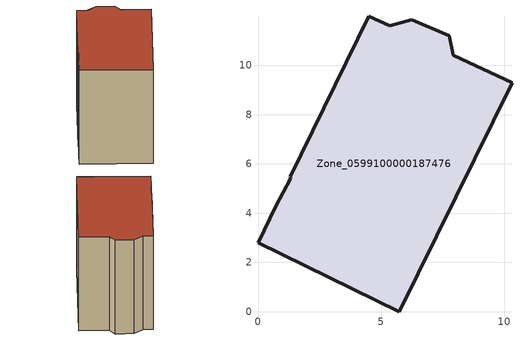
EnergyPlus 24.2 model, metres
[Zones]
Zone_0599100000187476
 floor ground (C_G): 7.92,10.4 10.31,9.3 5.73,0 0,2.79 0.72,4.27 1.33,5.41 1.31,5.47 4.5,11.98 5.34,11.61 6.25,11.86 7.76,11.2 z0
 wall outside (C_F): 0,2.79 5.73,0 10.31,9.3 7.92,10.4 7.76,11.2 6.25,11.86 5.34,11.61 4.5,11.98 1.31,5.47 1.33,5.41 0.72,4.27 0,2.79 z0:9.31
 roof outside (C_R): 0.72,4.27 0,2.79 5.73,0 10.31,9.3 7.92,10.4 7.76,11.2 6.25,11.86 5.34,11.61 4.5,11.98 1.31,5.47 1.33,5.41 z9.31
[BUILDING]
Pand.0599100000187476: North Axis=0; Terrain=City; Loads Convergence Tolerance Value=0.04; Temperature Convergence Tolerance Value=0.4; Solar Distribution=FullExterior; Maximum Number of Warmup Days=25; Minimum Number of Warmup Days=1
[Site:Location]
Rotterdam.The.Hague.AP_ZH_NLD Design_Conditions: Latitude=51.96; Longitude=4.45; Time Zone=1; Elevation=-4.5
[SITE:GROUNDTEMPERATURE:BUILDINGSURFACE]
18, 18, 18, 18, 18, 18, 18, 18, 18, 18, 18, 18
[MATERIAL] Thermal Absorptance=0.9; Solar Absorptance=0.7; Visible Absorptance=0.7
Name | Roughness | Thickness | Conductivity | Density | Specific Heat
G.TC.1946 | MediumSmooth | 0.15 | 1 | 540 | 1210
F.TC.1946 | Rough | 0.3 | 0.857143 | 1920 | 840
R.TC.1946 | MediumRough | 0.2 | 0.909091 | 1500 | 1000
[CONSTRUCTION]
C_G: G.TC.1946
C_F: F.TC.1946
C_R: R.TC.1946
[ZONE]
Zone_0599100000187476: Type=1; Multiplier=1; Ceiling Height=Autocalculate; Volume=Autocalculate; Floor Area=autocalculate; Part of Total Floor Area=Yes
[ZONEINFILTRATION:DESIGNFLOWRATE]
Infil_Zone_0599100000187476: Zone or ZoneList or Space or SpaceList=Zone_0599100000187476; Schedule=AlwaysOn; Design Flow Rate Calculation Method=Flow/Area; Flow Rate per Floor Area=0.003; Constant Term Coefficient=1; Temperature Term Coefficient=0; Velocity Term Coefficient=0; Velocity Squared Term Coefficient=0
[HVACTEMPLATE:ZONE:IDEALLOADSAIRSYSTEM]
Zone_0599100000187476: Maximum Heating Supply Air Temperature=50; Minimum Cooling Supply Air Temperature=13; Maximum Heating Supply Air Humidity Ratio=0.0156; Minimum Cooling Supply Air Humidity Ratio=0.0077; Heating Limit=NoLimit; Cooling Limit=NoLimit; Dehumidification Control Type=ConstantSensibleHeatRatio; Cooling Sensible Heat Ratio=0.7; Dehumidification Setpoint=60; Humidification Control Type=None; Humidification Setpoint=30; Outdoor Air Method=None; Outdoor Air Flow Rate per Person=0.00944; Outdoor Air Flow Rate per Zone Floor Area=0; Outdoor Air Flow Rate per Zone=0; Demand Controlled Ventilation Type=None; Outdoor Air Economizer Type=NoEconomizer; Heat Recovery Type=None; Sensible Heat Recovery Effectiveness=0.7; Latent Heat Recovery Effectiveness=0.65
[ZONECONTROL:THERMOSTAT]
ThermostatControl_Zone_0599100000187476: Zone or ZoneList=Zone_0599100000187476; Control Type Schedule=DualSetpointControlType; Control 1=Thermostat_Zone_0599100000187476; Temperature Difference Between Cutout And Setpoint=0
[THERMOSTATSETPOINT:DUALSETPOINT]
Thermostat_Zone_0599100000187476: Heating Setpoint Temperature Schedule=HeatingSetpoint_Zone_0599100000187476; Cooling Setpoint Temperature Schedule=CoolingSetpoint_Zone_0599100000187476
[SCHEDULE:COMPACT]
HeatingSetpoint_Zone_0599100000187476: Through: 12/31, For: AllDays, Until: 24:00, 21
CoolingSetpoint_Zone_0599100000187476: Through: 12/31, For: AllDays, Until: 24:00, 24
DualSetpointControlType: Through: 12/31, For: AllDays, Until: 24:00, 4
AlwaysOn: Through: 12/31, For: AllDays, Until: 24:00, 1
